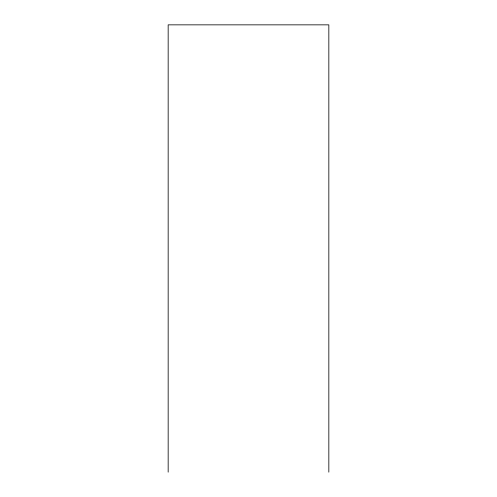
<?xml version="1.0" encoding="UTF-8"?>
<svg xmlns="http://www.w3.org/2000/svg" width="497" height="497" viewBox="0 0 497 497"><rect width="100%" height="100%" fill="white"/><g stroke="black" fill="none" stroke-linecap="round" stroke-linejoin="round"><path stroke-width="0.75" d="M328.834 472.15L328.834 24.85L168.166 24.85L168.166 472.15"/></g></svg>
